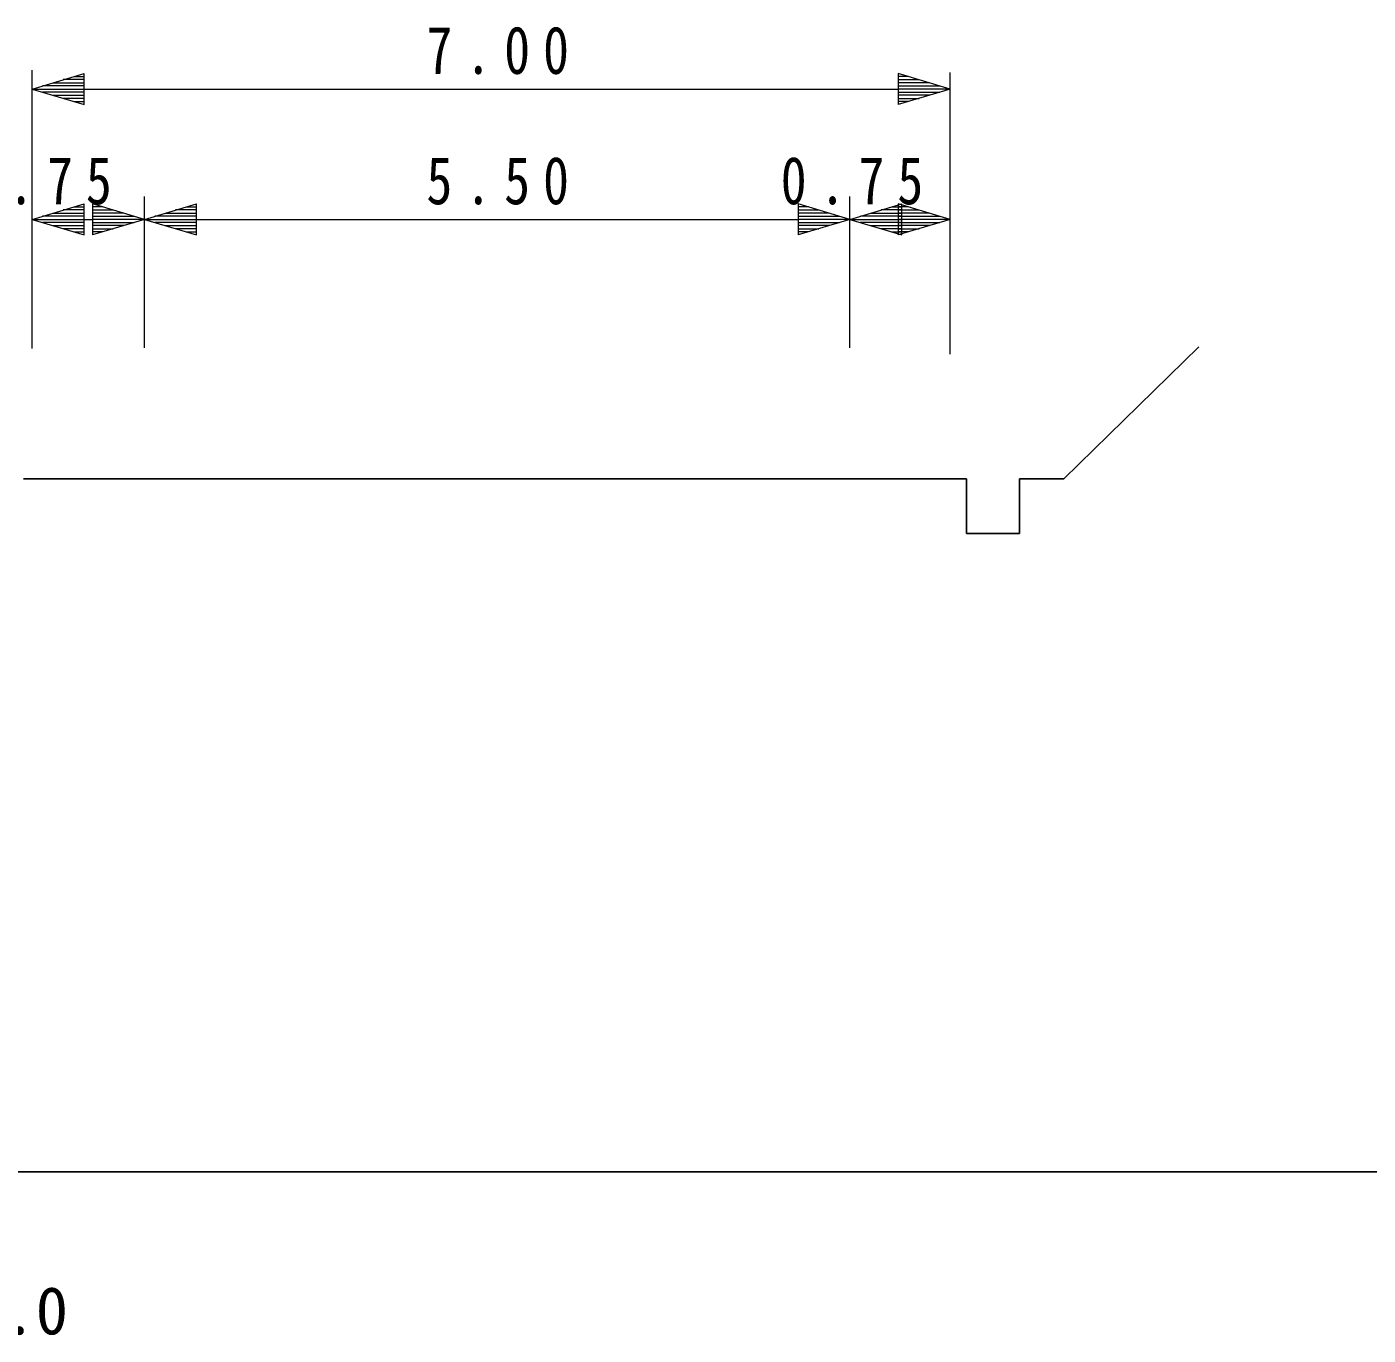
# Model space of a CAD drawing. Units: millimetres, scale not verified. Extents: x 40000 to 680000, y 20000 to 380000.
# Drawn here: x 269373 to 320994, y 198715 to 249062 of the extents above; entities that cross this region are included whole.
import ezdxf
from ezdxf.enums import TextEntityAlignment as Align

# ---------------------------------------------------------------- set-up
doc = ezdxf.new("R2010")
doc.units = ezdxf.units.MM
doc.header["$LTSCALE"] = 1000
for name, color, linetype, lineweight in [('M-BGD', 7, 'Continuous', 25), ('M-STR-HTXT', 7, 'Continuous', 13), ('M-TTL-BAND', 7, 'Continuous', 25)]:
    doc.layers.add(name, color=color, linetype=linetype, lineweight=lineweight)
doc.styles.add('ＭＳ ゴシック', font='')
doc.styles.get('ＭＳ ゴシック').set_extended_font_data('MS Gothic')

msp = doc.modelspace()

# ---------------------------------------------------------------- linework, layer by layer
at = {"layer": 'M-BGD'}
for p, q in [((309285, 231666), (314474, 236743)), ((269245, 231666), (305530, 231666)), ((305530, 231666), (305530, 229560)), ((307578, 229560), (307578, 231666)), ((307578, 231666), (309285, 231666)), ((305530, 229560), (307578, 229560))]:
    msp.add_line(p, q, dxfattribs=at)
at = {"layer": 'M-STR-HTXT'}
for p, q in [((269577, 236686), (269577, 247397)), ((269577, 246670), (271577, 247270)), ((271577, 246070), (271577, 247270)), ((304909, 246670), (302909, 247270)), ((302909, 247270), (302909, 246070)), ((304909, 236468), (304909, 247309)), ((271577, 246790), (269977, 246790)), ((270377, 246910), (271577, 246910)), ((271577, 247030), (270777, 247030)), ((271177, 247150), (271577, 247150)), ((303309, 247150), (302909, 247150)), ((302909, 247030), (303709, 247030)), ((304109, 246910), (302909, 246910)), ((302909, 246790), (304509, 246790)), ((269577, 246670), (271577, 246070)), ((269577, 246670), (271577, 246670)), ((271577, 246550), (269977, 246550)), ((270377, 246430), (271577, 246430)), ((271577, 246310), (270777, 246310)), ((271577, 246670), (302909, 246670)), ((304909, 246670), (302909, 246070)), ((304909, 246670), (302909, 246670)), ((302909, 246550), (304509, 246550)), ((304109, 246430), (302909, 246430)), ((302909, 246310), (303709, 246310)), ((271177, 246190), (271577, 246190)), ((303309, 246190), (302909, 246190)), ((269577, 241654), (271577, 242254)), ((271177, 242134), (271577, 242134)), ((271577, 241054), (271577, 242254)), ((273900, 241654), (271900, 242254)), ((271900, 242254), (271900, 241054)), ((272300, 242134), (271900, 242134)), ((273900, 236714), (273900, 242532)), ((273900, 241654), (275900, 242254)), ((275500, 242134), (275900, 242134)), ((275900, 241054), (275900, 242254)), ((301052, 241654), (299052, 242254)), ((299052, 242254), (299052, 241054)), ((299452, 242134), (299052, 242134)), ((301052, 236714), (301052, 242532)), ((301052, 241654), (303052, 242254)), ((302652, 242134), (303052, 242134)), ((304909, 241654), (302909, 242254)), ((302909, 242254), (302909, 241054)), ((303309, 242134), (302909, 242134)), ((303052, 241054), (303052, 242254)), ((269577, 241654), (271577, 241054)), ((269577, 241654), (271577, 241654)), ((271577, 241774), (269977, 241774)), ((270377, 241894), (271577, 241894)), ((271577, 242014), (270777, 242014)), ((271577, 241654), (271900, 241654)), ((271900, 242014), (272700, 242014)), ((273100, 241894), (271900, 241894)), ((271900, 241774), (273500, 241774)), ((273900, 241654), (271900, 241054)), ((273900, 241654), (271900, 241654)), ((273900, 241654), (275900, 241054)), ((273900, 241654), (275900, 241654)), ((275900, 241774), (274300, 241774)), ((274700, 241894), (275900, 241894)), ((275900, 242014), (275100, 242014)), ((275900, 241654), (299052, 241654)), ((299052, 242014), (299852, 242014)), ((300252, 241894), (299052, 241894)), ((299052, 241774), (300652, 241774)), ((301052, 241654), (299052, 241054)), ((301052, 241654), (299052, 241654)), ((301052, 241654), (303052, 241054)), ((301052, 241654), (303052, 241654)), ((303052, 241774), (301452, 241774)), ((301852, 241894), (303052, 241894)), ((303052, 242014), (302252, 242014)), ((302909, 242014), (303709, 242014)), ((304109, 241894), (302909, 241894)), ((302909, 241774), (304509, 241774)), ((304909, 241654), (302909, 241054)), ((304909, 241654), (302909, 241654)), ((271577, 241534), (269977, 241534)), ((270377, 241414), (271577, 241414)), ((271577, 241294), (270777, 241294)), ((271177, 241174), (271577, 241174)), ((271900, 241534), (273500, 241534)), ((273100, 241414), (271900, 241414)), ((271900, 241294), (272700, 241294)), ((272300, 241174), (271900, 241174)), ((275900, 241534), (274300, 241534)), ((274700, 241414), (275900, 241414)), ((275900, 241294), (275100, 241294)), ((275500, 241174), (275900, 241174)), ((299052, 241534), (300652, 241534)), ((300252, 241414), (299052, 241414)), ((299052, 241294), (299852, 241294)), ((299452, 241174), (299052, 241174)), ((303052, 241534), (301452, 241534)), ((301852, 241414), (303052, 241414)), ((303052, 241294), (302252, 241294)), ((302652, 241174), (303052, 241174)), ((302909, 241534), (304509, 241534)), ((304109, 241414), (302909, 241414)), ((302909, 241294), (303709, 241294)), ((303309, 241174), (302909, 241174))]:
    msp.add_line(p, q, dxfattribs=at)
at = {"layer": 'M-TTL-BAND'}
msp.add_line((40000, 205000), (579000, 205000), dxfattribs=at)

# ---------------------------------------------------------------- texts
at = {"layer": 'M-STR-HTXT', "char_height": 1833, "attachment_point": 8, "style": 'ＭＳ ゴシック'}
for s, insert in [('\\T1.5;\\W0.8;7.00', (287744, 247222)), ('\\T1.5;\\W0.8;0.75', (270149, 242206)), ('\\T1.5;\\W0.8;5.50', (287744, 242206)), ('\\T1.5;\\W0.8;0.75', (301379, 242206))]:
    msp.add_mtext(s, dxfattribs=dict(at, insert=insert))
at = {"layer": 'M-TTL-BAND', "style": 'ＭＳ ゴシック'}
msp.add_text('200.0', height=1833, dxfattribs=at).set_placement((267844, 198195), align=Align.BOTTOM_CENTER)

doc.saveas('drawing.dxf')
